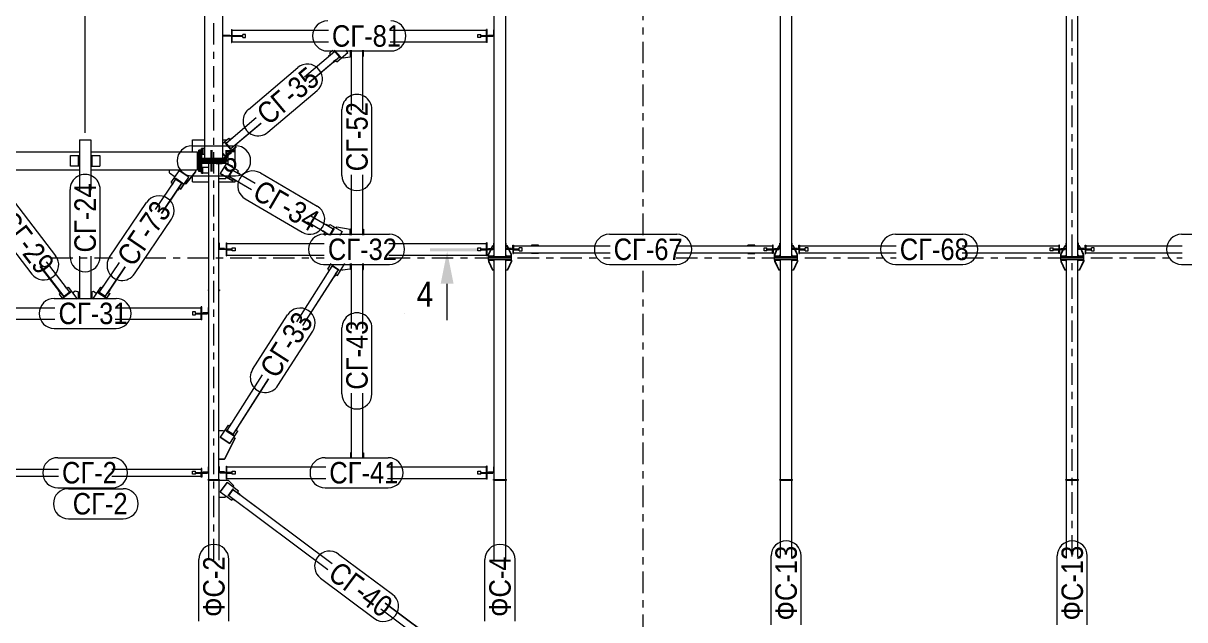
# Model space of a CAD drawing. Header units: millimetres. Extents: x -59 to 782, y -224 to 370.
# Drawn here: x 135.3 to 297.7, y 136.5 to 219.8 of the extents above; entities that cross this region are included whole.
import ezdxf

# ---------------------------------------------------------------- set-up
doc = ezdxf.new("R2010")
doc.units = ezdxf.units.MM
doc.linetypes.add('XKITLINE00', pattern=[0])
doc.linetypes.add('XKITLINE03', pattern=[6, 3, -1, 1, -1])
for name, color, linetype, lineweight in [('Part', 2, 'Continuous', 0), ('PartMark', 3, 'Continuous', 0), ('S-GRID', 1, 'Continuous', 0), ('Section', 6, 'Continuous', 0), ('Z-DIMENSIONS', 1, 'Continuous', 0)]:
    doc.layers.add(name, color=color, linetype=linetype, lineweight=lineweight)
doc.styles.add('GOST type A', font='ARIAL.TTF')

msp = doc.modelspace()

# ---------------------------------------------------------------- hatches: boundary and pattern name
at = {"layer": 'Section'}
for points in [[(192.21, 188.32), (198.81, 188.32), (198.81, 187.9), (192.21, 187.9)], [(194.61, 187.9), (195.51, 183.4), (193.71, 183.4)]]:
    msp.add_hatch(color=256, dxfattribs=at).paths.add_polyline_path(points, flags=17)

# ---------------------------------------------------------------- linework, layer by layer
at = {"layer": 'Part', "linetype": 'XKITLINE00', "lineweight": 0}
for p, q in [((160.75, 200.88), (160.75, 252.79)), ((163.25, 200.88), (163.25, 252.79)), ((201.2, 187.2), (201.2, 245.85)), ((202.8, 187.2), (202.8, 245.85)), ((241.2, 187.2), (241.2, 245.17)), ((242.8, 187.2), (242.8, 245.17)), ((281.2, 187.2), (281.2, 245.17)), ((282.8, 187.2), (282.8, 245.17)), ((163.25, 218.12), (164.25, 218.12)), ((163.25, 218.04), (163.45, 218.04)), ((166.03, 218.04), (163.45, 218.04)), ((163.45, 217.96), (163.45, 218.04)), ((166.03, 217.96), (163.45, 217.96)), ((164.25, 218.12), (164.25, 218.04)), ((164.45, 218.9), (164.45, 218.04)), ((164.45, 218.9), (164.53, 218.9)), ((164.45, 218.04), (164.53, 218.04)), ((164.45, 217.96), (164.45, 217.1)), ((164.45, 217.96), (164.53, 217.96)), ((164.53, 218.9), (164.53, 218.04)), ((164.53, 218.8), (178.01, 218.8)), ((164.53, 218.05), (166.03, 218.05)), ((164.53, 217.96), (164.53, 217.1)), ((164.53, 217.95), (166.03, 217.95)), ((166.43, 218.2), (166.03, 218.2)), ((166.03, 218.04), (166.03, 218.2)), ((166.03, 217.96), (166.03, 218.04)), ((166.03, 217.8), (166.03, 217.96)), ((166.03, 217.8), (166.43, 217.8)), ((166.43, 217.8), (166.43, 218.2)), ((186.64, 218.8), (200.12, 218.8)), ((198.92, 217.8), (198.92, 218.2)), ((198.92, 218.2), (199.32, 218.2)), ((199.32, 217.8), (198.92, 217.8)), ((199.32, 218.04), (199.32, 218.2)), ((199.32, 218.05), (200.12, 218.05)), ((199.32, 218.04), (199.32, 217.96)), ((199.32, 218.04), (201, 218.04)), ((199.32, 217.96), (201, 217.96)), ((199.32, 217.8), (199.32, 217.96)), ((199.32, 217.95), (200.12, 217.95)), ((200.2, 218.9), (200.12, 218.9)), ((200.12, 218.04), (200.12, 218.9)), ((200.2, 218.04), (200.12, 218.04)), ((200.2, 217.96), (200.12, 217.96)), ((200.12, 217.1), (200.12, 217.96)), ((200.2, 218.04), (200.2, 218.9)), ((200.2, 217.1), (200.2, 217.96)), ((200.4, 218.04), (200.4, 218.11)), ((200.4, 218.11), (201.13, 218.11)), ((201, 218.04), (201.2, 218.04)), ((201, 218.04), (201, 217.96)), ((201.13, 218.11), (201.13, 218.84)), ((201.13, 218.84), (201.2, 218.84)), ((164.45, 217.1), (164.53, 217.1)), ((164.53, 217.2), (178.01, 217.2)), ((178.16, 215.61), (178.62, 216)), ((178.9, 215.99), (178.84, 215.94)), ((178.9, 215.99), (179.68, 215.07)), ((180.72, 215.68), (180.45, 216)), ((181.06, 216), (181.06, 215.06)), ((181.08, 215.2), (181.08, 216)), ((181.2, 216), (181.2, 207.63)), ((182.8, 216), (182.8, 207.63)), ((182.92, 215.2), (182.92, 216)), ((186.64, 217.2), (200.12, 217.2)), ((200.2, 217.1), (200.12, 217.1)), ((174.68, 212.29), (178.91, 215.86)), ((175.33, 211.53), (179.55, 215.09)), ((175.33, 211.52), (178.7, 214.36)), ((178.33, 215.42), (178.02, 215.16)), ((178.02, 215.16), (178.02, 215.15)), ((178.02, 215.16), (178.05, 215.13)), ((178.02, 215.15), (178.04, 215.13)), ((178.33, 215.42), (178.16, 215.61)), ((178.16, 215.61), (178.16, 215.61)), ((178.33, 215.42), (178.16, 215.61)), ((178.35, 215.39), (178.33, 215.42)), ((179, 214.62), (178.7, 214.37)), ((178.7, 214.37), (178.7, 214.36)), ((178.7, 214.37), (178.72, 214.33)), ((178.7, 214.36), (178.72, 214.33)), ((179.03, 214.59), (178.72, 214.33)), ((178.72, 214.33), (179.03, 214.59)), ((178.84, 215.94), (179.62, 215.02)), ((178.84, 215.93), (178.84, 215.94)), ((178.9, 215.85), (178.84, 215.93)), ((179.55, 215.09), (178.91, 215.86)), ((179, 214.62), (179.55, 215.08)), ((179.03, 214.59), (179, 214.62)), ((179.03, 214.59), (179.03, 214.59)), ((179.19, 214.39), (179.03, 214.59)), ((179.19, 214.39), (179.03, 214.59)), ((179.19, 214.39), (180.72, 215.68)), ((179.19, 214.39), (180.72, 215.68)), ((179.19, 214.39), (179.19, 214.39)), ((179.55, 215.08), (179.55, 215.09)), ((179.62, 215.01), (179.55, 215.08)), ((179.62, 215.02), (179.68, 215.07)), ((179.62, 215.01), (179.68, 215.06)), ((179.62, 215.02), (179.62, 215.01)), ((179.68, 215.07), (179.68, 215.06)), ((180.09, 214.88), (179.96, 215.03)), ((180.09, 214.88), (179.96, 215.03)), ((181.06, 215.06), (180.09, 214.88)), ((181.06, 215.05), (180.09, 214.88)), ((180.09, 214.88), (180.09, 214.88)), ((180.72, 215.68), (180.72, 215.68)), ((181.06, 215.06), (181.06, 215.05)), ((181.2, 215.2), (181.08, 215.2)), ((182.8, 215.2), (182.92, 215.2)), ((178.72, 214.33), (178.72, 214.33)), ((163.72, 203.04), (167.93, 206.6)), ((164.36, 202.28), (168.58, 205.84)), ((165.22, 202.99), (168.59, 205.83)), ((143.2, 203.47), (144.8, 203.47)), ((143.2, 203.47), (143.2, 196.47)), ((143.24, 203.48), (143.24, 203.51)), ((143.24, 203.51), (144.76, 203.51)), ((143.24, 203.47), (143.24, 203.51)), ((143.24, 203.47), (143.24, 203.48)), ((144.76, 203.47), (144.76, 203.51)), ((144.8, 203.47), (144.8, 196.47)), ((159, 201.81), (159, 203.5)), ((159, 203.5), (160.75, 203.5)), ((163.25, 203.03), (164.07, 203.73)), ((163.25, 203.5), (163.8, 203.5)), ((163.31, 203.08), (163.25, 203.15)), ((163.59, 203.07), (163.65, 203.12)), ((164.37, 202.15), (163.59, 203.07)), ((163.59, 203.07), (163.59, 203.06)), ((163.59, 203.06), (164.37, 202.14)), ((164.43, 202.2), (163.65, 203.12)), ((164.26, 203.5), (164.07, 203.73)), ((164.24, 203.53), (164.55, 203.79)), ((164.26, 203.5), (164.24, 203.53)), ((164.24, 203.53), (164.24, 203.53)), ((164.57, 203.76), (164.55, 203.79)), ((164.91, 202.74), (165.22, 203)), ((165.24, 202.96), (165.22, 203)), ((129.63, 201.81), (143.2, 201.81)), ((144.8, 201.81), (159.72, 201.81)), ((159.72, 201.36), (159.72, 201.81)), ((159.88, 201.36), (159.72, 201.36)), ((159.72, 199.76), (159.72, 201.36)), ((160.18, 202.06), (159.88, 202.06)), ((159.88, 201.36), (159.88, 202.06)), ((159.88, 199.76), (159.88, 201.36)), ((160.18, 199.06), (160.18, 202.06)), ((160.18, 201.56), (160.29, 201.56)), ((160.44, 202.3), (160.29, 202.3)), ((160.29, 201.46), (160.29, 202.3)), ((160.75, 201.46), (160.29, 201.46)), ((160.29, 201.46), (160.29, 199.66)), ((160.44, 201.46), (160.44, 202.3)), ((160.75, 202.3), (160.45, 202.3)), ((160.45, 202.3), (160.45, 201.46)), ((163.25, 201.6), (163.58, 201.22)), ((163.58, 201.21), (163.25, 201.6)), ((163.34, 200.88), (164.47, 201.71)), ((164.47, 201.71), (163.34, 200.88)), ((165.11, 202.51), (163.58, 201.22)), ((163.58, 201.21), (165.11, 202.5)), ((164.01, 200.11), (164.01, 201.37)), ((164.47, 201.71), (164.34, 201.86)), ((164.37, 202.27), (164.91, 202.73)), ((164.37, 202.15), (164.43, 202.2)), ((164.37, 202.14), (164.43, 202.19)), ((164.37, 202.14), (164.37, 202.15)), ((164.43, 202.19), (164.43, 202.2)), ((164.47, 201.71), (164.47, 201.71)), ((164.94, 202.71), (164.91, 202.74)), ((164.91, 202.73), (164.91, 202.74)), ((165.11, 202.51), (164.91, 202.73)), ((164.94, 202.7), (165.24, 202.96)), ((165.24, 202.96), (164.94, 202.71)), ((164.94, 202.7), (164.94, 202.71)), ((165, 202.63), (165, 202.75)), ((165, 199.4), (165, 202.42)), ((165.11, 202.5), (165.11, 202.51)), ((165.24, 202.96), (165.24, 202.96)), ((141.95, 199.81), (141.95, 201.31)), ((141.95, 201.31), (143.2, 201.31)), ((143.2, 199.81), (141.95, 199.81)), ((143.08, 199.81), (143.08, 201.31)), ((144.8, 201.31), (144.92, 201.31)), ((144.8, 199.81), (144.92, 199.81)), ((144.92, 201.31), (144.92, 199.81)), ((144.92, 201.31), (146.05, 201.31)), ((144.92, 199.81), (146.05, 199.81)), ((146.05, 201.31), (146.05, 199.81)), ((159.72, 199.31), (159.72, 199.76)), ((159.88, 199.76), (159.72, 199.76)), ((159.88, 199.06), (159.88, 199.76)), ((163.6, 200.88), (160.4, 200.88)), ((160.4, 200.88), (160.4, 200.72)), ((163.6, 200.72), (160.4, 200.72)), ((163.6, 200.64), (160.4, 200.64)), ((160.4, 200.64), (160.4, 200.48)), ((163.6, 200.48), (160.4, 200.48)), ((160.4, 200.24), (160.4, 200.4)), ((160.4, 200.4), (163.6, 200.4)), ((160.4, 200.24), (163.6, 200.24)), ((161.3, 156.05), (161.3, 200.24)), ((162.7, 156.05), (162.7, 200.24)), ((163.71, 200.15), (162.9, 198.77)), ((163.34, 200.88), (163.25, 200.88)), ((163.34, 200.88), (163.34, 200.88)), ((163.58, 201.22), (163.58, 201.21)), ((163.6, 200.88), (163.6, 200.72)), ((163.6, 200.64), (163.6, 200.48)), ((163.6, 200.24), (163.6, 200.4)), ((163.6, 200.24), (163.7, 200.24)), ((163.7, 200.24), (164.67, 199.82)), ((163.71, 200.24), (163.71, 201.15)), ((165.43, 199.14), (163.71, 200.15)), ((164.57, 199.65), (164.67, 199.82)), ((164.57, 199.65), (164.67, 199.82)), ((164.67, 199.82), (164.67, 199.82)), ((129.63, 199.31), (143.2, 199.31)), ((144.8, 199.31), (159.72, 199.31)), ((155.78, 198.9), (155.78, 199.31)), ((155.78, 198.89), (155.78, 198.9)), ((155.78, 198.9), (156.6, 198.34)), ((155.78, 198.89), (156.6, 198.34)), ((156.04, 197.52), (157.16, 199.17)), ((156.66, 198.12), (156.61, 198.06)), ((156.66, 198.12), (157.65, 197.45)), ((158.49, 198.28), (157.16, 199.17)), ((157.37, 196.63), (158.49, 198.28)), ((157.37, 196.62), (158.49, 198.27)), ((158.1, 197.33), (159.44, 199.01)), ((159.44, 199.01), (158.1, 197.34)), ((158.49, 198.27), (158.49, 198.28)), ((159, 197.62), (159, 198.46)), ((159.44, 199.31), (159.44, 199.01)), ((159.44, 199.01), (159.44, 199.01)), ((160.18, 199.06), (159.88, 199.06)), ((160.18, 199.56), (160.29, 199.56)), ((160.29, 198.82), (160.29, 199.66)), ((160.29, 199.66), (161.3, 199.66)), ((160.29, 198.82), (160.44, 198.82)), ((160.44, 198.82), (160.44, 199.66)), ((160.45, 198.82), (160.45, 199.66)), ((161.3, 198.82), (160.45, 198.82)), ((164.63, 197.76), (162.9, 198.77)), ((162.9, 198.77), (164.63, 197.76)), ((162.9, 198.77), (162.9, 198.77)), ((163.66, 198.09), (163.76, 198.26)), ((163.66, 198.09), (163.76, 198.26)), ((164.04, 198.35), (164.64, 199.38)), ((164.04, 198.35), (164.04, 198.34)), ((164.04, 198.35), (164.11, 198.31)), ((164.04, 198.34), (164.11, 198.3)), ((164.11, 198.31), (164.71, 199.34)), ((164.11, 198.3), (164.16, 198.38)), ((164.11, 198.3), (164.11, 198.31)), ((164.16, 198.39), (164.66, 199.26)), ((164.16, 198.38), (164.16, 198.39)), ((164.16, 198.39), (167.28, 196.57)), ((164.78, 198.02), (164.16, 198.38)), ((164.64, 199.38), (164.71, 199.34)), ((164.66, 199.25), (164.71, 199.33)), ((164.66, 199.26), (167.78, 197.44)), ((164.71, 199.34), (164.71, 199.33)), ((165.29, 198.89), (165.3, 198.92)), ((165.3, 198.92), (165.43, 199.14)), ((165.3, 198.92), (165.43, 199.14)), ((165.65, 198.72), (165.3, 198.92)), ((165.43, 199.14), (165.43, 199.14)), ((165.63, 198.69), (165.65, 198.72)), ((165.63, 198.69), (165.65, 198.71)), ((165.65, 198.71), (165.65, 198.72)), ((181.2, 198.61), (181.2, 190.2)), ((182.8, 198.61), (182.8, 190.2)), ((153.84, 193.78), (156.7, 197.99)), ((154.66, 193.22), (157.53, 197.43)), ((156.04, 197.52), (156.25, 197.38)), ((156.04, 197.51), (156.04, 197.52)), ((156.04, 197.51), (156.25, 197.38)), ((156.26, 197.39), (156.04, 197.06)), ((156.04, 197.06), (156.04, 197.02)), ((156.04, 197.06), (156.06, 197.05)), ((156.04, 197.02), (156.04, 197.02)), ((156.26, 197.39), (156.28, 197.38)), ((156.61, 198.06), (157.61, 197.39)), ((156.61, 198), (156.61, 198.06)), ((156.61, 198), (156.68, 197.96)), ((157.53, 197.43), (156.7, 197.99)), ((157.12, 196.81), (156.9, 196.48)), ((156.93, 196.46), (157.16, 196.79)), ((157.16, 196.75), (156.93, 196.42)), ((157.12, 196.81), (157.16, 196.79)), ((157.13, 196.81), (157.53, 197.39)), ((157.16, 196.79), (157.16, 196.75)), ((157.16, 196.77), (157.37, 196.63)), ((157.16, 196.77), (157.37, 196.62)), ((157.37, 196.62), (157.37, 196.63)), ((157.52, 197.39), (157.61, 197.34)), ((157.53, 197.39), (157.53, 197.43)), ((157.61, 197.39), (157.65, 197.45)), ((157.61, 197.34), (157.65, 197.4)), ((157.61, 197.39), (157.61, 197.34)), ((157.65, 197.45), (157.65, 197.4)), ((157.93, 197.45), (158.1, 197.34)), ((157.93, 197.44), (158.1, 197.33)), ((158.1, 197.33), (158.1, 197.34)), ((159, 197.62), (161.3, 197.62)), ((162.7, 198.09), (163.66, 198.09)), ((162.7, 198.09), (163.66, 198.09)), ((162.7, 197.62), (165, 197.62)), ((163.66, 198.09), (163.66, 198.09)), ((164.63, 197.76), (164.76, 197.99)), ((164.63, 197.76), (164.76, 197.99)), ((164.63, 197.76), (164.63, 197.76)), ((164.76, 197.99), (164.78, 198.02)), ((164.76, 197.99), (165.1, 197.79)), ((164.76, 197.98), (164.76, 197.99)), ((164.76, 197.98), (165.1, 197.78)), ((165.12, 197.82), (164.78, 198.02)), ((165, 197.62), (165, 197.84)), ((165.1, 197.78), (165.12, 197.82)), ((165.1, 197.79), (165.12, 197.82)), ((165.1, 197.78), (165.1, 197.79)), ((165.12, 197.82), (165.12, 197.82)), ((165.12, 197.81), (167.27, 196.56)), ((154.71, 193.19), (156.91, 196.44)), ((156.9, 196.48), (156.9, 196.44)), ((156.9, 196.48), (156.93, 196.46)), ((156.9, 196.44), (156.93, 196.42)), ((156.93, 196.42), (156.93, 196.46)), ((175.06, 192.01), (177.21, 190.76)), ((175.07, 192.03), (178.18, 190.21)), ((175.57, 192.89), (178.68, 191.08)), ((177.74, 191.67), (177.72, 191.64)), ((178.08, 191.47), (177.74, 191.67)), ((178.06, 191.44), (178.21, 191.69)), ((178.21, 191.69), (179.94, 190.68)), ((177.21, 190.77), (177.19, 190.74)), ((177.19, 190.73), (177.19, 190.74)), ((177.19, 190.74), (177.54, 190.54)), ((177.54, 190.53), (177.19, 190.73)), ((177.56, 190.57), (177.21, 190.77)), ((177.41, 190.31), (177.56, 190.57)), ((177.41, 190.31), (177.41, 190.31)), ((177.41, 190.31), (177.59, 190.2)), ((177.41, 190.31), (177.59, 190.2)), ((177.56, 190.57), (177.54, 190.54)), ((177.54, 190.54), (177.54, 190.53)), ((177.55, 190.56), (177.55, 190.56)), ((177.56, 190.57), (177.56, 190.57)), ((177.56, 190.57), (177.56, 190.57)), ((177.56, 190.57), (178.18, 190.21)), ((177.56, 190.57), (177.56, 190.57)), ((178.08, 191.47), (178.06, 191.44)), ((178.08, 191.47), (178.08, 191.47)), ((178.73, 191.17), (178.17, 190.2)), ((178.8, 191.13), (178.26, 190.2)), ((178.8, 191.12), (178.27, 190.2)), ((178.8, 191.13), (178.73, 191.17)), ((178.8, 191.12), (178.8, 191.13)), ((179.08, 191.19), (179.18, 191.36)), ((179.18, 191.36), (181.06, 191.02)), ((179.66, 190.2), (179.94, 190.68)), ((179.94, 190.68), (179.66, 190.2)), ((179.94, 190.68), (179.94, 190.68)), ((181.06, 190.2), (181.06, 191.02)), ((181.2, 191), (181.08, 191)), ((181.08, 191), (181.08, 190.2)), ((182.8, 191), (182.92, 191)), ((182.92, 191), (182.92, 190.2)), ((162.77, 189.04), (162.7, 189.04)), ((162.77, 188.31), (162.77, 189.04)), ((163.7, 189.1), (163.7, 188.24)), ((163.7, 189.1), (163.78, 189.1)), ((163.78, 189.1), (163.78, 188.24)), ((163.78, 189), (177.44, 189)), ((164.58, 188.4), (164.98, 188.4)), ((164.58, 188.24), (164.58, 188.4)), ((164.98, 188.4), (164.98, 188)), ((186.46, 189), (200.12, 189)), ((198.92, 188), (198.92, 188.4)), ((198.92, 188.4), (199.32, 188.4)), ((199.32, 188.24), (199.32, 188.4)), ((200.2, 189.1), (200.12, 189.1)), ((200.12, 188.24), (200.12, 189.1)), ((200.2, 188.24), (200.2, 189.1)), ((200.78, 188.31), (200.97, 188.7)), ((200.84, 188.31), (201.02, 188.7)), ((201.13, 188.7), (200.97, 188.7)), ((201.13, 188.31), (201.13, 189.04)), ((201.13, 189.04), (201.2, 189.04)), ((202.87, 189.04), (202.8, 189.04)), ((202.87, 188.31), (202.87, 189.04)), ((203.03, 188.7), (202.87, 188.7)), ((203.16, 188.31), (202.98, 188.7)), ((203.22, 188.31), (203.03, 188.7)), ((203.8, 188.24), (203.8, 188.8)), ((203.8, 188.8), (203.88, 188.8)), ((203.88, 188.8), (203.88, 188.24)), ((203.88, 188.7), (217.39, 188.7)), ((205.08, 188.4), (204.68, 188.4)), ((204.68, 188.24), (204.68, 188.4)), ((205.08, 188), (205.08, 188.4)), ((207.37, 188.8), (206.39, 188.8)), ((206.39, 188.8), (206.39, 188.7)), ((207.32, 188.7), (207.32, 188.8)), ((207.37, 188.7), (207.37, 188.8)), ((226.61, 188.7), (240.12, 188.7)), ((237.61, 188.8), (236.63, 188.8)), ((236.63, 188.7), (236.63, 188.8)), ((236.68, 188.7), (236.68, 188.8)), ((237.61, 188.7), (237.61, 188.8)), ((238.92, 188), (238.92, 188.4)), ((238.92, 188.4), (239.32, 188.4)), ((239.32, 188.24), (239.32, 188.4)), ((240.2, 188.8), (240.12, 188.8)), ((240.12, 188.8), (240.12, 188.24)), ((240.2, 188.24), (240.2, 188.8)), ((240.78, 188.31), (240.97, 188.7)), ((240.84, 188.31), (241.02, 188.7)), ((241.13, 188.7), (240.97, 188.7)), ((241.13, 188.31), (241.13, 189.04)), ((241.13, 189.04), (241.2, 189.04)), ((242.87, 189.04), (242.8, 189.04)), ((242.87, 188.31), (242.87, 189.04)), ((243.03, 188.7), (242.87, 188.7)), ((243.16, 188.31), (242.98, 188.7)), ((243.22, 188.31), (243.03, 188.7)), ((243.8, 188.24), (243.8, 188.8)), ((243.8, 188.8), (243.88, 188.8)), ((243.88, 188.8), (243.88, 188.24)), ((243.88, 188.7), (257.39, 188.7)), ((245.08, 188.4), (244.68, 188.4)), ((244.68, 188.24), (244.68, 188.4)), ((245.08, 188), (245.08, 188.4)), ((266.61, 188.7), (280.12, 188.7)), ((278.92, 188), (278.92, 188.4)), ((278.92, 188.4), (279.32, 188.4)), ((279.32, 188.24), (279.32, 188.4)), ((280.2, 188.8), (280.12, 188.8)), ((280.12, 188.8), (280.12, 188.24)), ((280.2, 188.24), (280.2, 188.8)), ((280.78, 188.31), (280.97, 188.7)), ((280.84, 188.31), (281.02, 188.7)), ((281.13, 188.7), (280.97, 188.7)), ((281.13, 188.31), (281.13, 189.04)), ((281.13, 189.04), (281.2, 189.04)), ((282.87, 189.04), (282.8, 189.04)), ((282.87, 188.31), (282.87, 189.04)), ((283.03, 188.7), (282.87, 188.7)), ((283.16, 188.31), (282.98, 188.7)), ((283.22, 188.31), (283.03, 188.7)), ((283.8, 188.24), (283.8, 188.8)), ((283.8, 188.8), (283.88, 188.8)), ((283.88, 188.8), (283.88, 188.24)), ((283.88, 188.7), (297.39, 188.7)), ((285.08, 188.4), (284.68, 188.4)), ((284.68, 188.24), (284.68, 188.4)), ((285.08, 188), (285.08, 188.4)), ((143.2, 187.26), (143.2, 181.25)), ((144.8, 187.26), (144.8, 181.25)), ((162.7, 188.24), (162.9, 188.24)), ((163.5, 188.31), (162.77, 188.31)), ((164.58, 188.24), (162.9, 188.24)), ((162.9, 188.16), (162.9, 188.24)), ((164.58, 188.16), (162.9, 188.16)), ((163.5, 188.24), (163.5, 188.31)), ((163.7, 188.24), (163.78, 188.24)), ((163.7, 188.16), (163.7, 187.3)), ((163.7, 188.16), (163.78, 188.16)), ((163.7, 187.3), (163.78, 187.3)), ((163.78, 188.25), (164.58, 188.25)), ((163.78, 188.16), (163.78, 187.3)), ((163.78, 188.15), (164.58, 188.15)), ((163.78, 187.4), (177.44, 187.4)), ((164.58, 188.16), (164.58, 188.24)), ((164.58, 188), (164.58, 188.16)), ((164.98, 188), (164.58, 188)), ((186.46, 187.4), (200.12, 187.4)), ((199.32, 188), (198.92, 188)), ((199.32, 188.25), (200.12, 188.25)), ((199.32, 188.24), (199.32, 188.16)), ((199.32, 188.24), (201, 188.24)), ((199.32, 188.16), (201, 188.16)), ((199.32, 188), (199.32, 188.16)), ((199.32, 188.15), (200.12, 188.15)), ((200.2, 188.24), (200.12, 188.24)), ((200.2, 188.16), (200.12, 188.16)), ((200.12, 187.3), (200.12, 188.16)), ((200.2, 187.3), (200.12, 187.3)), ((200.2, 187.3), (200.2, 188.16)), ((200.4, 188.24), (200.4, 188.31)), ((200.4, 188.31), (201.13, 188.31)), ((200.4, 187.5), (200.71, 188.16)), ((200.4, 187.3), (200.4, 187.5)), ((200.4, 187.5), (200.46, 187.5)), ((200.4, 187.2), (200.4, 187.3)), ((200.4, 187.3), (201.2, 187.3)), ((200.4, 187), (200.4, 187.2)), ((200.4, 187.2), (203.6, 187.2)), ((200.4, 187), (203.6, 187)), ((200.4, 186.8), (200.4, 187)), ((200.4, 187), (203.6, 187)), ((200.4, 186.8), (203.6, 186.8)), ((200.4, 186.7), (200.4, 186.8)), ((200.46, 187.5), (200.77, 188.16)), ((200.46, 187.3), (200.46, 187.5)), ((201, 188.24), (201.2, 188.24)), ((201, 188.24), (201, 188.16)), ((201.09, 187.3), (201.2, 187.46)), ((201.2, 156.05), (201.2, 186.8)), ((202.8, 188.24), (203.6, 188.24)), ((202.91, 187.3), (202.8, 187.46)), ((202.8, 187.3), (203.6, 187.3)), ((202.8, 156.05), (202.8, 186.8)), ((203.6, 188.31), (202.87, 188.31)), ((204.68, 188.24), (203, 188.24)), ((203, 188.16), (203, 188.24)), ((204.68, 188.16), (203, 188.16)), ((203.54, 187.5), (203.23, 188.16)), ((203.6, 187.5), (203.29, 188.16)), ((203.54, 187.3), (203.54, 187.5)), ((203.54, 187.5), (203.6, 187.5)), ((203.6, 188.24), (203.6, 188.31)), ((203.6, 187.3), (203.6, 187.5)), ((203.6, 187.2), (203.6, 187.3)), ((203.6, 187), (203.6, 187.2)), ((203.6, 186.8), (203.6, 187)), ((203.6, 186.7), (203.6, 186.8)), ((203.8, 188.16), (203.8, 187.6)), ((203.8, 187.6), (203.88, 187.6)), ((203.88, 188.25), (204.68, 188.25)), ((203.88, 187.6), (203.88, 188.16)), ((203.88, 188.15), (204.68, 188.15)), ((203.88, 187.7), (217.39, 187.7)), ((204.68, 188.16), (204.68, 188.24)), ((204.68, 188), (204.68, 188.16)), ((204.68, 188), (205.08, 188)), ((206.39, 187.6), (206.39, 187.7)), ((207.37, 187.6), (206.39, 187.6)), ((207.32, 187.6), (207.32, 187.7)), ((207.37, 187.6), (207.37, 187.7)), ((226.61, 187.7), (240.12, 187.7)), ((236.63, 187.6), (236.63, 187.7)), ((236.63, 187.6), (237.61, 187.6)), ((236.68, 187.6), (236.68, 187.7)), ((237.61, 187.6), (237.61, 187.7)), ((239.32, 188), (238.92, 188)), ((239.32, 188.25), (240.12, 188.25)), ((239.32, 188.24), (239.32, 188.16)), ((239.32, 188.24), (241, 188.24)), ((239.32, 188), (239.32, 188.16)), ((239.32, 188.16), (241, 188.16)), ((239.32, 188.15), (240.12, 188.15)), ((240.12, 187.6), (240.12, 188.16)), ((240.2, 187.6), (240.12, 187.6)), ((240.2, 188.16), (240.2, 187.6)), ((240.4, 188.24), (240.4, 188.31)), ((240.4, 188.31), (241.13, 188.31)), ((241.2, 188.24), (240.4, 188.24)), ((240.4, 187.5), (240.71, 188.16)), ((240.4, 187.3), (240.4, 187.5)), ((240.4, 187.5), (240.46, 187.5)), ((240.4, 187.2), (240.4, 187.3)), ((240.4, 187.3), (241.2, 187.3)), ((240.4, 187), (240.4, 187.2)), ((240.4, 187.2), (243.6, 187.2)), ((240.4, 187), (243.6, 187)), ((240.4, 186.8), (240.4, 187)), ((240.4, 187), (243.6, 187)), ((240.4, 186.8), (243.6, 186.8)), ((240.4, 186.7), (240.4, 186.8)), ((240.46, 187.5), (240.77, 188.16)), ((240.46, 187.3), (240.46, 187.5)), ((241, 188.24), (241, 188.16)), ((241.09, 187.3), (241.2, 187.46)), ((241.2, 156.05), (241.2, 186.8)), ((242.8, 188.24), (243.6, 188.24)), ((242.91, 187.3), (242.8, 187.46)), ((242.8, 187.3), (243.6, 187.3)), ((242.8, 156.05), (242.8, 186.8)), ((243.6, 188.31), (242.87, 188.31)), ((244.68, 188.24), (243, 188.24)), ((243, 188.16), (243, 188.24)), ((244.68, 188.16), (243, 188.16)), ((243.54, 187.5), (243.23, 188.16)), ((243.6, 187.5), (243.29, 188.16)), ((243.54, 187.3), (243.54, 187.5)), ((243.54, 187.5), (243.6, 187.5)), ((243.6, 188.24), (243.6, 188.31)), ((243.6, 187.3), (243.6, 187.5)), ((243.6, 187.2), (243.6, 187.3)), ((243.6, 187), (243.6, 187.2)), ((243.6, 186.8), (243.6, 187)), ((243.6, 186.7), (243.6, 186.8)), ((243.8, 188.16), (243.8, 187.6)), ((243.8, 187.6), (243.88, 187.6)), ((243.88, 188.25), (244.68, 188.25)), ((243.88, 187.6), (243.88, 188.16)), ((243.88, 188.15), (244.68, 188.15)), ((243.88, 187.7), (257.39, 187.7)), ((244.68, 188.16), (244.68, 188.24)), ((244.68, 188), (244.68, 188.16)), ((244.68, 188), (245.08, 188)), ((266.61, 187.7), (280.12, 187.7)), ((279.32, 188), (278.92, 188)), ((279.32, 188.25), (280.12, 188.25)), ((279.32, 188.24), (279.32, 188.16)), ((279.32, 188.24), (281, 188.24)), ((279.32, 188), (279.32, 188.16)), ((279.32, 188.16), (281, 188.16)), ((279.32, 188.15), (280.12, 188.15)), ((280.12, 187.6), (280.12, 188.16)), ((280.2, 187.6), (280.12, 187.6)), ((280.2, 188.16), (280.2, 187.6)), ((280.4, 188.24), (280.4, 188.31)), ((280.4, 188.31), (281.13, 188.31)), ((281.2, 188.24), (280.4, 188.24)), ((280.4, 187.5), (280.71, 188.16)), ((280.4, 187.3), (280.4, 187.5)), ((280.4, 187.5), (280.46, 187.5)), ((280.4, 187.2), (280.4, 187.3)), ((280.4, 187.3), (281.2, 187.3)), ((280.4, 187), (280.4, 187.2)), ((280.4, 187.2), (283.6, 187.2)), ((280.4, 187), (283.6, 187)), ((280.4, 186.8), (280.4, 187)), ((280.4, 187), (283.6, 187)), ((280.4, 186.8), (283.6, 186.8)), ((280.4, 186.7), (280.4, 186.8)), ((280.46, 187.5), (280.77, 188.16)), ((280.46, 187.3), (280.46, 187.5)), ((281, 188.24), (281, 188.16)), ((281.09, 187.3), (281.2, 187.46)), ((281.2, 156.05), (281.2, 186.8)), ((282.8, 188.24), (283.6, 188.24)), ((282.91, 187.3), (282.8, 187.46)), ((282.8, 187.3), (283.6, 187.3)), ((282.8, 156.05), (282.8, 186.8)), ((283.6, 188.31), (282.87, 188.31)), ((284.68, 188.24), (283, 188.24)), ((283, 188.16), (283, 188.24)), ((284.68, 188.16), (283, 188.16)), ((283.54, 187.5), (283.23, 188.16)), ((283.6, 187.5), (283.29, 188.16)), ((283.54, 187.3), (283.54, 187.5)), ((283.54, 187.5), (283.6, 187.5)), ((283.6, 188.24), (283.6, 188.31)), ((283.6, 187.3), (283.6, 187.5)), ((283.6, 187.2), (283.6, 187.3)), ((283.6, 187), (283.6, 187.2)), ((283.6, 186.8), (283.6, 187)), ((283.6, 186.7), (283.6, 186.8)), ((283.8, 188.16), (283.8, 187.6)), ((283.8, 187.6), (283.88, 187.6)), ((283.88, 188.25), (284.68, 188.25)), ((283.88, 187.6), (283.88, 188.16)), ((283.88, 188.15), (284.68, 188.15)), ((283.88, 187.7), (297.39, 187.7)), ((284.68, 188.16), (284.68, 188.24)), ((284.68, 188), (284.68, 188.16)), ((284.68, 188), (285.08, 188)), ((140.32, 182.43), (137.73, 185.8)), ((137.77, 185.83), (141.03, 181.6)), ((138.56, 186.44), (141.82, 182.21)), ((145.98, 182.19), (148.79, 186.34)), ((146.8, 181.63), (149.62, 185.77)), ((147.46, 182.5), (149.66, 185.74)), ((173.58, 178.09), (178.56, 185.87)), ((174.42, 177.55), (179.41, 185.33)), ((177.92, 185.42), (178.42, 186.2)), ((177.92, 185.42), (178.14, 185.28)), ((177.92, 185.42), (177.92, 185.42)), ((177.92, 185.42), (178.14, 185.28)), ((178.14, 185.28), (177.93, 184.94)), ((178.14, 185.28), (178.17, 185.26)), ((178.52, 185.99), (178.48, 185.93)), ((178.48, 185.93), (179.49, 185.28)), ((178.48, 185.92), (178.48, 185.93)), ((178.48, 185.92), (178.56, 185.87)), ((178.52, 185.99), (179.53, 185.35)), ((179.41, 185.33), (178.56, 185.87)), ((179.02, 184.72), (179.41, 185.32)), ((179.27, 184.55), (180.33, 186.2)), ((179.27, 184.56), (180.32, 186.2)), ((179.41, 185.32), (179.41, 185.33)), ((179.41, 185.32), (179.49, 185.27)), ((179.49, 185.28), (179.53, 185.35)), ((179.49, 185.27), (179.53, 185.34)), ((179.49, 185.28), (179.49, 185.27)), ((179.53, 185.35), (179.53, 185.34)), ((179.81, 185.4), (179.98, 185.29)), ((179.81, 185.4), (179.98, 185.29)), ((181.06, 185.43), (179.98, 185.29)), ((181.06, 185.43), (179.98, 185.29)), ((179.98, 185.29), (179.98, 185.29)), ((181.06, 186.2), (181.06, 185.43)), ((181.06, 185.43), (181.06, 185.43)), ((181.08, 185.4), (181.08, 186.2)), ((181.2, 185.4), (181.08, 185.4)), ((181.2, 186.2), (181.2, 177.12)), ((182.8, 186.2), (182.8, 177.12)), ((182.8, 185.4), (182.92, 185.4)), ((182.92, 185.4), (182.92, 186.2)), ((200.4, 186.7), (201.2, 186.7)), ((200.4, 186.7), (200.4, 186.5)), ((200.4, 186.5), (200.46, 186.5)), ((200.4, 186.5), (200.97, 185.3)), ((200.46, 186.7), (200.46, 186.5)), ((200.46, 186.5), (201.02, 185.3)), ((201.2, 185.3), (200.97, 185.3)), ((201.2, 186.54), (201.09, 186.7)), ((202.8, 186.7), (203.6, 186.7)), ((202.8, 186.54), (202.91, 186.7)), ((203.03, 185.3), (202.8, 185.3)), ((203.54, 186.5), (202.98, 185.3)), ((203.6, 186.5), (203.03, 185.3)), ((203.54, 186.7), (203.54, 186.5)), ((203.54, 186.5), (203.6, 186.5)), ((203.6, 186.7), (203.6, 186.5)), ((240.4, 186.7), (240.4, 186.5)), ((240.4, 186.7), (241.2, 186.7)), ((240.4, 186.5), (240.46, 186.5)), ((240.4, 186.5), (240.97, 185.3)), ((240.46, 186.7), (240.46, 186.5)), ((240.46, 186.5), (241.02, 185.3)), ((241.2, 185.3), (240.97, 185.3)), ((241.2, 186.54), (241.09, 186.7)), ((242.8, 186.54), (242.91, 186.7)), ((242.8, 186.7), (243.6, 186.7)), ((243.03, 185.3), (242.8, 185.3)), ((243.54, 186.5), (242.98, 185.3)), ((243.6, 186.5), (243.03, 185.3)), ((243.54, 186.7), (243.54, 186.5)), ((243.54, 186.5), (243.6, 186.5)), ((243.6, 186.7), (243.6, 186.5)), ((280.4, 186.7), (281.2, 186.7)), ((280.4, 186.7), (280.4, 186.5)), ((280.4, 186.5), (280.46, 186.5)), ((280.4, 186.5), (280.97, 185.3)), ((280.46, 186.7), (280.46, 186.5)), ((280.46, 186.5), (281.02, 185.3)), ((281.2, 185.3), (280.97, 185.3)), ((281.2, 186.54), (281.09, 186.7)), ((282.8, 186.7), (283.6, 186.7)), ((282.8, 186.54), (282.91, 186.7)), ((283.03, 185.3), (282.8, 185.3)), ((283.54, 186.5), (282.98, 185.3)), ((283.6, 186.5), (283.03, 185.3)), ((283.54, 186.7), (283.54, 186.5)), ((283.54, 186.5), (283.6, 186.5)), ((283.6, 186.7), (283.6, 186.5)), ((174.43, 177.55), (178.81, 184.37)), ((177.93, 184.94), (177.93, 184.94)), ((177.93, 184.94), (177.95, 184.92)), ((177.93, 184.94), (177.96, 184.92)), ((179.02, 184.72), (178.8, 184.38)), ((178.8, 184.38), (178.8, 184.38)), ((178.8, 184.38), (178.84, 184.35)), ((178.8, 184.38), (178.84, 184.36)), ((178.84, 184.36), (179.05, 184.7)), ((179.05, 184.69), (178.84, 184.35)), ((178.84, 184.35), (178.84, 184.36)), ((179.02, 184.72), (179.05, 184.7)), ((179.05, 184.7), (179.27, 184.56)), ((179.05, 184.7), (179.05, 184.69)), ((179.05, 184.69), (179.27, 184.55)), ((179.27, 184.55), (179.27, 184.56)), ((140.35, 182.45), (140.32, 182.43)), ((140.32, 182.39), (140.32, 182.43)), ((140.32, 182.43), (140.56, 182.11)), ((140.55, 182.09), (140.32, 182.39)), ((140.6, 182.14), (140.35, 182.45)), ((140.36, 181.94), (140.6, 182.12)), ((140.36, 181.94), (140.36, 181.93)), ((140.36, 181.94), (140.89, 181.25)), ((140.36, 181.93), (140.88, 181.25)), ((140.6, 182.14), (140.56, 182.11)), ((140.56, 182.11), (140.56, 182.1)), ((140.6, 182.12), (140.6, 182.14)), ((141.01, 181.59), (140.6, 182.12)), ((141.91, 182.27), (140.95, 181.54)), ((141.96, 182.21), (141, 181.48)), ((141.96, 182.15), (141, 181.43)), ((141.18, 183.08), (141.16, 183.07)), ((141.42, 182.77), (141.18, 183.08)), ((141.42, 182.77), (141.4, 182.75)), ((141.41, 182.74), (141.63, 182.91)), ((141.42, 182.75), (141.42, 182.77)), ((141.63, 182.91), (142.84, 181.33)), ((141.96, 182.21), (141.91, 182.27)), ((141.96, 182.15), (141.96, 182.21)), ((142.24, 182.11), (142.63, 182.41)), ((142.63, 182.41), (143.06, 182.26)), ((143.06, 181.25), (143.06, 182.26)), ((143.2, 182.05), (143.08, 182.05)), ((143.08, 182.05), (143.08, 181.25)), ((144.8, 182.05), (144.92, 182.05)), ((144.92, 182.05), (144.92, 181.25)), ((144.94, 182.26), (145.15, 182.35)), ((144.94, 182.26), (144.94, 181.25)), ((146.13, 182.9), (145.01, 181.25)), ((145.15, 182.35), (145.56, 182.07)), ((145.84, 182.18), (145.89, 182.25)), ((146.84, 181.51), (145.84, 182.18)), ((145.84, 182.18), (145.84, 182.13)), ((145.84, 182.13), (146.84, 181.46)), ((146.88, 181.58), (145.89, 182.25)), ((146.13, 182.9), (146.35, 182.75)), ((146.34, 182.77), (146.57, 183.1)), ((146.36, 182.76), (146.34, 182.77)), ((146.34, 182.76), (146.34, 182.77)), ((146.57, 183.1), (146.59, 183.09)), ((146.82, 181.62), (147.2, 182.18)), ((146.94, 181.25), (147.45, 182.01)), ((146.94, 181.25), (147.45, 182)), ((147.2, 182.19), (147.43, 182.52)), ((147.24, 182.17), (147.2, 182.19)), ((147.2, 182.18), (147.2, 182.19)), ((147.2, 182.18), (147.45, 182.01)), ((147.46, 182.5), (147.24, 182.17)), ((147.24, 182.15), (147.24, 182.17)), ((147.25, 182.15), (147.46, 182.46)), ((147.43, 182.52), (147.46, 182.5)), ((147.45, 182.01), (147.45, 182)), ((147.46, 182.46), (147.46, 182.5)), ((161.2, 182.55), (161.3, 182.55)), ((161.2, 182.55), (161.2, 182.47)), ((161.2, 182.47), (161.3, 182.47)), ((162.7, 182.55), (162.8, 182.55)), ((162.7, 182.47), (162.8, 182.47)), ((162.8, 182.55), (162.8, 182.47)), ((141, 181.48), (140.95, 181.54)), ((140.95, 181.54), (140.95, 181.49)), ((141, 181.43), (140.95, 181.49)), ((141, 181.48), (141, 181.43)), ((142.74, 181.25), (142.84, 181.33)), ((142.84, 181.32), (142.75, 181.25)), ((142.84, 181.33), (142.84, 181.32)), ((145.01, 181.25), (145.01, 181.25)), ((145.01, 181.24), (145.01, 181.25)), ((146.84, 181.51), (146.88, 181.58)), ((146.84, 181.46), (146.88, 181.53)), ((146.84, 181.46), (146.84, 181.51)), ((146.88, 181.53), (146.88, 181.58)), ((127.78, 180.05), (139.78, 180.05)), ((148.22, 180.05), (160.22, 180.05)), ((159.42, 179.45), (159.02, 179.45)), ((159.02, 179.45), (159.02, 179.05)), ((159.02, 179.05), (159.42, 179.05)), ((159.42, 179.29), (159.42, 179.45)), ((159.42, 179.3), (160.22, 179.3)), ((159.42, 179.29), (159.42, 179.21)), ((159.42, 179.29), (161.1, 179.29)), ((159.42, 179.21), (161.1, 179.21)), ((159.42, 179.05), (159.42, 179.21)), ((159.42, 179.2), (160.22, 179.2)), ((160.3, 180.15), (160.22, 180.15)), ((160.22, 179.29), (160.22, 180.15)), ((160.3, 179.29), (160.22, 179.29)), ((160.3, 179.21), (160.22, 179.21)), ((160.22, 178.35), (160.22, 179.21)), ((160.3, 179.29), (160.3, 180.15)), ((160.3, 178.35), (160.3, 179.21)), ((160.5, 179.29), (160.5, 179.36)), ((160.5, 179.36), (161.23, 179.36)), ((161.1, 179.29), (161.3, 179.29)), ((161.1, 179.29), (161.1, 179.21)), ((161.23, 179.36), (161.23, 180.09)), ((161.23, 180.09), (161.3, 180.09)), ((127.78, 178.45), (139.78, 178.45)), ((148.22, 178.45), (160.22, 178.45)), ((160.3, 178.35), (160.22, 178.35)), ((163.84, 162.89), (168.82, 170.66)), ((164.69, 162.35), (169.66, 170.12)), ((165.3, 163.29), (169.67, 170.11)), ((181.2, 168.1), (181.2, 159)), ((182.8, 168.1), (182.8, 159)), ((162.7, 162.92), (163.27, 162.92)), ((163.98, 163.65), (162.9, 161.97)), ((163.27, 162.92), (163.44, 162.81)), ((163.71, 162.88), (163.76, 162.95)), ((164.73, 162.23), (163.71, 162.88)), ((163.71, 162.88), (163.71, 162.87)), ((163.71, 162.87), (164.73, 162.22)), ((164.77, 162.3), (163.76, 162.95)), ((163.98, 163.65), (164.23, 163.49)), ((164.2, 163.51), (164.41, 163.85)), ((164.23, 163.49), (164.2, 163.51)), ((164.2, 163.51), (164.2, 163.51)), ((164.25, 161.1), (165.33, 162.79)), ((164.25, 161.1), (165.33, 162.79)), ((164.41, 163.85), (164.44, 163.83)), ((164.69, 162.35), (165.07, 162.95)), ((165.07, 162.95), (165.29, 163.29)), ((165.07, 162.95), (165.33, 162.79)), ((165.11, 162.93), (165.07, 162.95)), ((165.07, 162.95), (165.07, 162.95)), ((165.32, 163.27), (165.11, 162.93)), ((165.11, 162.93), (165.32, 163.26)), ((165.11, 162.93), (165.11, 162.93)), ((165.29, 163.29), (165.32, 163.27)), ((165.32, 163.26), (165.32, 163.27)), ((165.33, 162.79), (165.33, 162.79)), ((162.9, 161.97), (164.25, 161.1)), ((164.25, 161.1), (162.9, 161.97)), ((162.9, 161.97), (162.9, 161.97)), ((163.5, 158.91), (164.96, 161.84)), ((164.96, 161.84), (163.5, 158.91)), ((164.25, 161.1), (164.25, 161.1)), ((164.73, 162.23), (164.77, 162.3)), ((164.73, 162.22), (164.77, 162.29)), ((164.73, 162.22), (164.73, 162.23)), ((164.77, 162.29), (164.77, 162.3)), ((164.79, 161.94), (164.96, 161.84)), ((164.96, 161.84), (164.96, 161.84)), ((181.2, 159.8), (181.08, 159.8)), ((181.08, 159.8), (181.08, 159)), ((182.8, 159.8), (182.92, 159.8)), ((182.92, 159.8), (182.92, 159)), ((160.3, 157.6), (160.22, 157.6)), ((160.22, 157.6), (160.22, 157.04)), ((160.3, 157.6), (160.22, 157.6)), ((160.22, 157.6), (160.22, 157.6)), ((160.3, 157.04), (160.3, 157.6)), ((160.3, 157.6), (160.3, 157.6)), ((161.23, 157.11), (161.23, 157.84)), ((161.23, 157.84), (161.3, 157.84)), ((161.23, 157.84), (161.23, 157.84)), ((161.23, 157.84), (161.3, 157.84)), ((162.7, 158.91), (163.5, 158.91)), ((163.5, 158.91), (162.7, 158.91)), ((162.77, 157.84), (162.7, 157.84)), ((162.77, 157.11), (162.77, 157.84)), ((163.5, 158.91), (163.5, 158.91)), ((163.7, 157.9), (163.7, 157.04)), ((163.7, 157.9), (163.78, 157.9)), ((163.78, 157.9), (163.78, 157.04)), ((163.78, 157.8), (177.64, 157.8)), ((186.26, 157.8), (200.12, 157.8)), ((200.2, 157.9), (200.12, 157.9)), ((200.12, 157.04), (200.12, 157.9)), ((200.2, 157.04), (200.2, 157.9)), ((201.13, 157.11), (201.13, 157.84)), ((201.13, 157.84), (201.2, 157.84)), ((127.78, 157.5), (140.27, 157.5)), ((127.78, 157.5), (140.27, 157.5)), ((127.78, 156.5), (140.27, 156.5)), ((147.73, 157.5), (160.22, 157.5)), ((147.73, 157.5), (160.22, 157.5)), ((147.73, 156.5), (160.22, 156.5)), ((159.02, 156.8), (159.02, 157.2)), ((159.02, 157.2), (159.42, 157.2)), ((159.42, 156.8), (159.02, 156.8)), ((159.42, 157.04), (159.42, 157.2)), ((159.42, 157.05), (160.22, 157.05)), ((159.42, 157.04), (159.42, 156.96)), ((159.42, 157.04), (161.1, 157.04)), ((159.42, 157.04), (160.22, 157.04)), ((159.42, 156.8), (159.42, 156.96)), ((159.42, 156.96), (161.1, 156.96)), ((159.42, 156.95), (160.22, 156.95)), ((159.42, 156.95), (160.22, 156.95)), ((160.22, 156.4), (160.22, 156.96)), ((160.3, 156.4), (160.22, 156.4)), ((160.3, 157.04), (160.5, 157.04)), ((160.3, 156.96), (160.3, 156.4)), ((160.5, 157.04), (160.5, 157.11)), ((160.5, 157.11), (161.23, 157.11)), ((160.5, 157.11), (160.5, 157.11)), ((160.5, 157.11), (161.23, 157.11)), ((161.3, 157.04), (160.5, 157.04)), ((161.1, 157.04), (161.1, 156.96)), ((161.2, 155.95), (161.2, 156.05)), ((161.2, 156.05), (162.8, 156.05)), ((161.2, 155.95), (162.8, 155.95)), ((161.3, 144.79), (161.3, 155.95)), ((162.7, 157.04), (162.9, 157.04)), ((162.7, 155.95), (162.7, 144.79)), ((162.7, 155.95), (164, 155.95)), ((163.5, 157.11), (162.77, 157.11)), ((162.8, 155.95), (162.8, 156.05)), ((162.8, 155.95), (164, 155.95)), ((164.58, 157.04), (162.9, 157.04)), ((162.9, 156.96), (162.9, 157.04)), ((164.58, 156.96), (162.9, 156.96)), ((163.5, 157.04), (163.5, 157.11)), ((163.7, 157.04), (163.78, 157.04)), ((163.7, 156.96), (163.7, 156.1)), ((163.7, 156.96), (163.78, 156.96)), ((163.7, 156.1), (163.78, 156.1)), ((163.78, 157.05), (164.58, 157.05)), ((163.78, 156.96), (163.78, 156.1)), ((163.78, 156.95), (164.58, 156.95)), ((163.78, 156.2), (177.64, 156.2)), ((164, 155.95), (164.78, 155.19)), ((164, 155.95), (164, 155.95)), ((164, 155.95), (164.78, 155.19)), ((164.58, 157.2), (164.98, 157.2)), ((164.58, 157.04), (164.58, 157.2)), ((164.58, 156.96), (164.58, 157.04)), ((164.58, 156.8), (164.58, 156.96)), ((164.98, 156.8), (164.58, 156.8)), ((164.98, 157.2), (164.98, 156.8)), ((186.26, 156.2), (200.12, 156.2)), ((198.92, 156.8), (198.92, 157.2)), ((198.92, 157.2), (199.32, 157.2)), ((199.32, 156.8), (198.92, 156.8)), ((199.32, 157.04), (199.32, 157.2)), ((199.32, 157.05), (200.12, 157.05)), ((199.32, 157.04), (199.32, 156.96)), ((199.32, 157.04), (201, 157.04)), ((199.32, 156.96), (201, 156.96)), ((199.32, 156.8), (199.32, 156.96)), ((199.32, 156.95), (200.12, 156.95)), ((200.2, 157.04), (200.12, 157.04)), ((200.2, 156.96), (200.12, 156.96)), ((200.12, 156.1), (200.12, 156.96)), ((200.2, 156.1), (200.12, 156.1)), ((200.2, 156.1), (200.2, 156.96)), ((200.4, 157.04), (200.4, 157.11)), ((200.4, 157.11), (201.13, 157.11)), ((201, 157.04), (201, 156.96)), ((201, 157.04), (201.2, 157.04)), ((201.1, 155.95), (201.1, 156.05)), ((201.1, 156.05), (202.9, 156.05)), ((201.1, 155.95), (202.9, 155.95)), ((201.2, 144.79), (201.2, 155.95)), ((202.8, 144.79), (202.8, 155.95)), ((202.9, 155.95), (202.9, 156.05)), ((241.1, 155.95), (241.1, 156.05)), ((241.1, 156.05), (242.9, 156.05)), ((241.1, 155.95), (242.9, 155.95)), ((241.2, 145.28), (241.2, 155.95)), ((242.8, 145.28), (242.8, 155.95)), ((242.9, 155.95), (242.9, 156.05)), ((281.1, 155.95), (281.1, 156.05)), ((281.1, 156.05), (282.9, 156.05)), ((281.1, 155.95), (282.9, 155.95)), ((281.2, 145.28), (281.2, 155.95)), ((282.8, 145.28), (282.8, 155.95)), ((282.9, 155.95), (282.9, 156.05)), ((163.86, 155.63), (162.9, 154.35)), ((162.9, 154.35), (163.86, 155.63)), ((162.9, 154.35), (164.5, 153.15)), ((162.9, 154.35), (162.9, 154.35)), ((165.46, 154.44), (163.86, 155.63)), ((165.46, 154.43), (163.86, 155.63)), ((163.86, 155.63), (163.86, 155.63)), ((163.98, 153.79), (164.7, 154.75)), ((163.98, 153.78), (164.7, 154.74)), ((164.05, 153.73), (164.76, 154.69)), ((164.66, 155.03), (164.78, 155.19)), ((164.7, 154.74), (164.7, 154.75)), ((164.7, 154.75), (164.76, 154.7)), ((164.7, 154.74), (164.76, 154.69)), ((178.55, 144.29), (164.7, 154.61)), ((164.71, 154.62), (165.28, 154.19)), ((164.76, 154.69), (164.76, 154.7)), ((164.78, 155.19), (164.78, 155.19)), ((165.28, 154.19), (165.46, 154.43)), ((165.46, 154.43), (165.46, 154.44)), ((162.7, 153.59), (163.58, 153.59)), ((163.58, 153.59), (163.7, 153.75)), ((163.98, 153.79), (163.98, 153.78)), ((163.98, 153.78), (164.05, 153.73)), ((164.11, 153.81), (177.95, 143.49)), ((164.5, 153.15), (164.68, 153.39)), ((164.66, 153.36), (164.68, 153.39)), ((164.66, 153.36), (164.98, 153.12)), ((164.66, 153.36), (164.66, 153.36)), ((164.98, 153.12), (165, 153.15)), ((165.28, 154.19), (165.3, 154.22)), ((165.28, 154.19), (165.6, 153.95)), ((165.28, 154.19), (165.28, 154.19)), ((165.3, 154.22), (165.3, 154.23)), ((165.62, 153.98), (165.3, 154.22)), ((165.31, 154.23), (165.63, 153.99)), ((165.6, 153.95), (165.62, 153.98)), ((165.61, 153.96), (178.56, 144.3)), ((165.63, 153.99), (165.62, 153.98)), ((199.79, 128.46), (185.94, 138.79)), ((185.95, 138.8), (198.9, 129.14)), ((185.34, 137.98), (199.2, 127.66))]:
    msp.add_line(p, q, dxfattribs=at)
at = {"layer": 'PartMark', "linetype": 'XKITLINE00', "lineweight": 0}
for p, q in [((177.91, 215.9), (186.74, 215.9)), ((166.83, 207.75), (173.73, 213.58)), ((169.54, 204.54), (176.44, 210.37)), ((179.9, 198.5), (179.9, 207.73)), ((184.1, 198.5), (184.1, 207.73)), ((158.96, 202.66), (165.04, 202.66)), ((158.96, 198.46), (165.04, 198.46)), ((168.5, 198.86), (176.46, 194.22)), ((141.9, 187.16), (141.9, 196.57)), ((146.1, 187.16), (146.1, 196.57)), ((166.38, 195.23), (174.34, 190.59)), ((134.14, 194.77), (139.88, 187.31)), ((147.42, 187.12), (152.6, 194.76)), ((130.81, 192.21), (136.55, 184.75)), ((150.9, 184.77), (156.07, 192.4)), ((177.34, 190.3), (186.56, 190.3)), ((217.29, 190.3), (226.71, 190.3)), ((257.29, 190.3), (266.71, 190.3)), ((297.29, 190.3), (306.71, 190.3)), ((177.34, 186.1), (186.56, 186.1)), ((217.29, 186.1), (226.71, 186.1)), ((257.29, 186.1), (266.71, 186.1)), ((297.29, 186.1), (306.71, 186.1)), ((139.68, 181.35), (148.32, 181.35)), ((167.42, 171.43), (172.29, 179.04)), ((139.68, 177.15), (148.32, 177.15)), ((179.9, 168), (179.9, 177.23)), ((184.1, 168), (184.1, 177.23)), ((170.96, 169.17), (175.83, 176.77)), ((140.17, 159.1), (147.83, 159.1)), ((177.54, 159.1), (186.36, 159.1)), ((140.17, 154.9), (147.83, 154.9)), ((141.67, 154.77), (149.33, 154.77)), ((177.54, 154.9), (186.36, 154.9)), ((141.67, 150.57), (149.33, 150.57)), ((159.9, 136.26), (159.9, 144.89)), ((164.1, 136.26), (164.1, 144.89)), ((179.43, 145.64), (186.98, 140.02)), ((199.9, 136.26), (199.9, 144.89)), ((204.1, 136.26), (204.1, 144.89)), ((239.9, 135.77), (239.9, 145.38)), ((244.1, 135.77), (244.1, 145.38)), ((279.9, 135.77), (279.9, 145.38)), ((284.1, 135.77), (284.1, 145.38)), ((176.92, 142.27), (184.47, 136.65))]:
    msp.add_line(p, q, dxfattribs=at)
for centre, start, end in [((177.91, 218), 89.9999, 269.9999), ((186.74, 218), 269.9999, 89.9999), ((175.08, 211.97), 310.1514, 130.1514), ((182, 207.73), 359.9996, 179.9996), ((168.18, 206.15), 130.1514, 310.1514), ((158.96, 200.56), 90, 270), ((165.04, 200.56), 270, 90), ((144, 196.57), 359.9978, 179.9978), ((167.44, 197.05), 59.7492, 239.7492), ((182, 198.5), 179.9996, 359.9996), ((154.34, 193.58), 325.8473, 145.8473), ((175.4, 192.4), 239.7492, 59.7492), ((177.34, 188.2), 90, 270), ((186.56, 188.2), 270, 90), ((217.29, 188.2), 90, 270), ((226.71, 188.2), 270, 90), ((257.29, 188.2), 90, 270), ((266.71, 188.2), 270, 90), ((297.29, 188.2), 90, 270), ((138.21, 186.03), 217.5808, 37.5808), ((144, 187.16), 179.9978, 359.9978), ((149.16, 185.95), 145.8473, 325.8473), ((139.68, 179.25), 90, 270), ((148.32, 179.25), 270, 90), ((174.06, 177.9), 327.3543, 147.3543), ((182, 177.23), 359.9996, 179.9996), ((169.19, 170.3), 147.3543, 327.3543), ((182, 168), 179.9996, 359.9996), ((140.17, 157), 90, 270), ((147.83, 157), 270, 90), ((177.54, 157), 90, 270), ((186.36, 157), 270, 90), ((141.67, 152.67), 90, 270), ((149.33, 152.67), 270, 90), ((162, 144.89), 0, 180), ((202, 144.89), 0, 180), ((242, 145.38), 0, 180), ((282, 145.38), 0, 180), ((178.18, 143.96), 53.2978, 233.2978), ((185.72, 138.33), 233.2978, 53.2978)]:
    msp.add_arc(centre, 2.1, start, end, dxfattribs=at)
at = {"layer": 'S-GRID', "linetype": 'XKITLINE03', "lineweight": 0}
for p, q in [((162, 144.79), (162, 252.79)), ((222, 190.2), (222, 247)), ((282, 145.28), (282, 245.17)), ((139.29, 187), (147.81, 187)), ((152.29, 187), (177.44, 187)), ((186.46, 187), (217.39, 187)), ((226.61, 187), (257.39, 187)), ((266.61, 187), (297.39, 187)), ((222, 128.2), (222, 186.2))]:
    msp.add_line(p, q, dxfattribs=at)
at = {"layer": 'Section', "linetype": 'XKITLINE00', "lineweight": 0}
for p, q in [((194.61, 178.3), (194.61, 183.4)), ((188.61, 179.2), (188.61, 179.2)), ((188.61, 179.2), (188.61, 179.2))]:
    msp.add_line(p, q, dxfattribs=at)
at = {"layer": 'Z-DIMENSIONS', "linetype": 'XKITLINE00', "lineweight": 0}
msp.add_line((144, 204.47), (144, 230.43), dxfattribs=at)
msp.add_line((144, 204.47), (144, 230.43), dxfattribs=at)

# ---------------------------------------------------------------- texts
at = {"layer": 'PartMark', "style": 'GOST type A', "width": 0.85}
for s, p in [('СГ-81', (178.51, 216.5)), ('Н-5', (159.56, 199.06)), ('СГ-32', (177.94, 186.7)), ('СГ-67', (217.89, 186.7)), ('СГ-68', (257.89, 186.7)), ('СГ-31', (140.28, 177.75)), ('СГ-2', (140.77, 155.5)), ('СГ-41', (178.14, 155.5)), ('СГ-2', (142.27, 151.17))]:
    msp.add_text(s, height=3, dxfattribs=at).set_placement(p)
for s, rotation, p in [('СГ-35', 40.1529, (169.61, 205.39)), ('СГ-52', 90.0002, (183.5, 199.1)), ('СГ-24', 90.0002, (145.5, 187.76)), ('СГ-34', -30.2522, (167.2, 195.45)), ('СГ-73', 55.8462, (150.74, 185.6)), ('СГ-29', -52.4199, (131.65, 192.1)), ('СГ-33', 57.3531, (170.78, 170)), ('СГ-43', 90.0002, (183.5, 168.6)), ('ФС-13', 90.0002, (243.5, 136.37)), ('ФС-13', 90.0002, (283.5, 136.37)), ('ФС-2', 90.0002, (163.5, 136.86)), ('ФС-4', 90.0002, (203.5, 136.86)), ('СГ-40', -36.7037, (177.76, 142.4))]:
    msp.add_text(s, height=3, rotation=rotation, dxfattribs=at).set_placement(p)
at = {"layer": 'Section', "style": 'GOST type A', "width": 0.85}
msp.add_text('4', height=3.5, dxfattribs=at).set_placement((190.36, 180.2))

doc.saveas('drawing.dxf')
